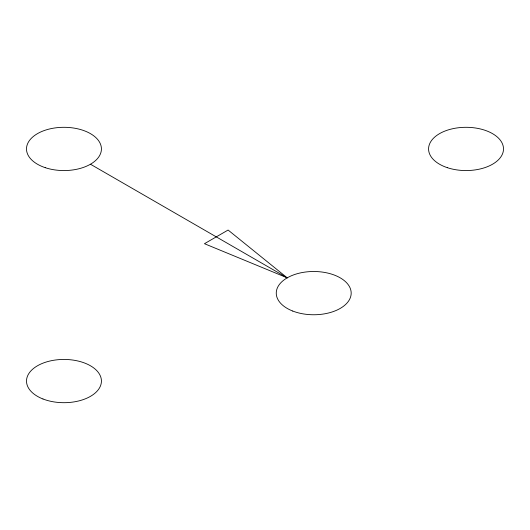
<?xml version="1.0" encoding="UTF-8"?>
<svg xmlns="http://www.w3.org/2000/svg" width="530" height="530" viewBox="0 0 530 530"><rect width="100%" height="100%" fill="white"/><g stroke="black" fill="none" stroke-linecap="round" stroke-linejoin="round"><path stroke-width="0.79" d="M287.233 277.833L204.454 243.701L228.105 230.04L287.233 277.833L90.57 164.293M292.726 311.044A37.464 21.631 0 0 0 351.085 294.673A37.464 21.631 0 0 0 297.35 273.672A37.464 21.631 0 0 0 292.726 311.044M45.229 167.666A37.464 21.631 0 0 0 101.422 148.93A37.464 21.631 0 0 0 45.229 130.201A37.464 21.631 0 0 0 45.229 167.666M447.307 167.666A37.464 21.631 0 0 0 503.5 148.93A37.464 21.631 0 0 0 447.307 130.201A37.464 21.631 0 0 0 447.307 167.666M42.963 398.977A37.464 21.631 0 0 0 101.329 382.614A37.464 21.631 0 0 0 47.594 361.612A37.464 21.631 0 0 0 42.963 398.977"/></g></svg>
